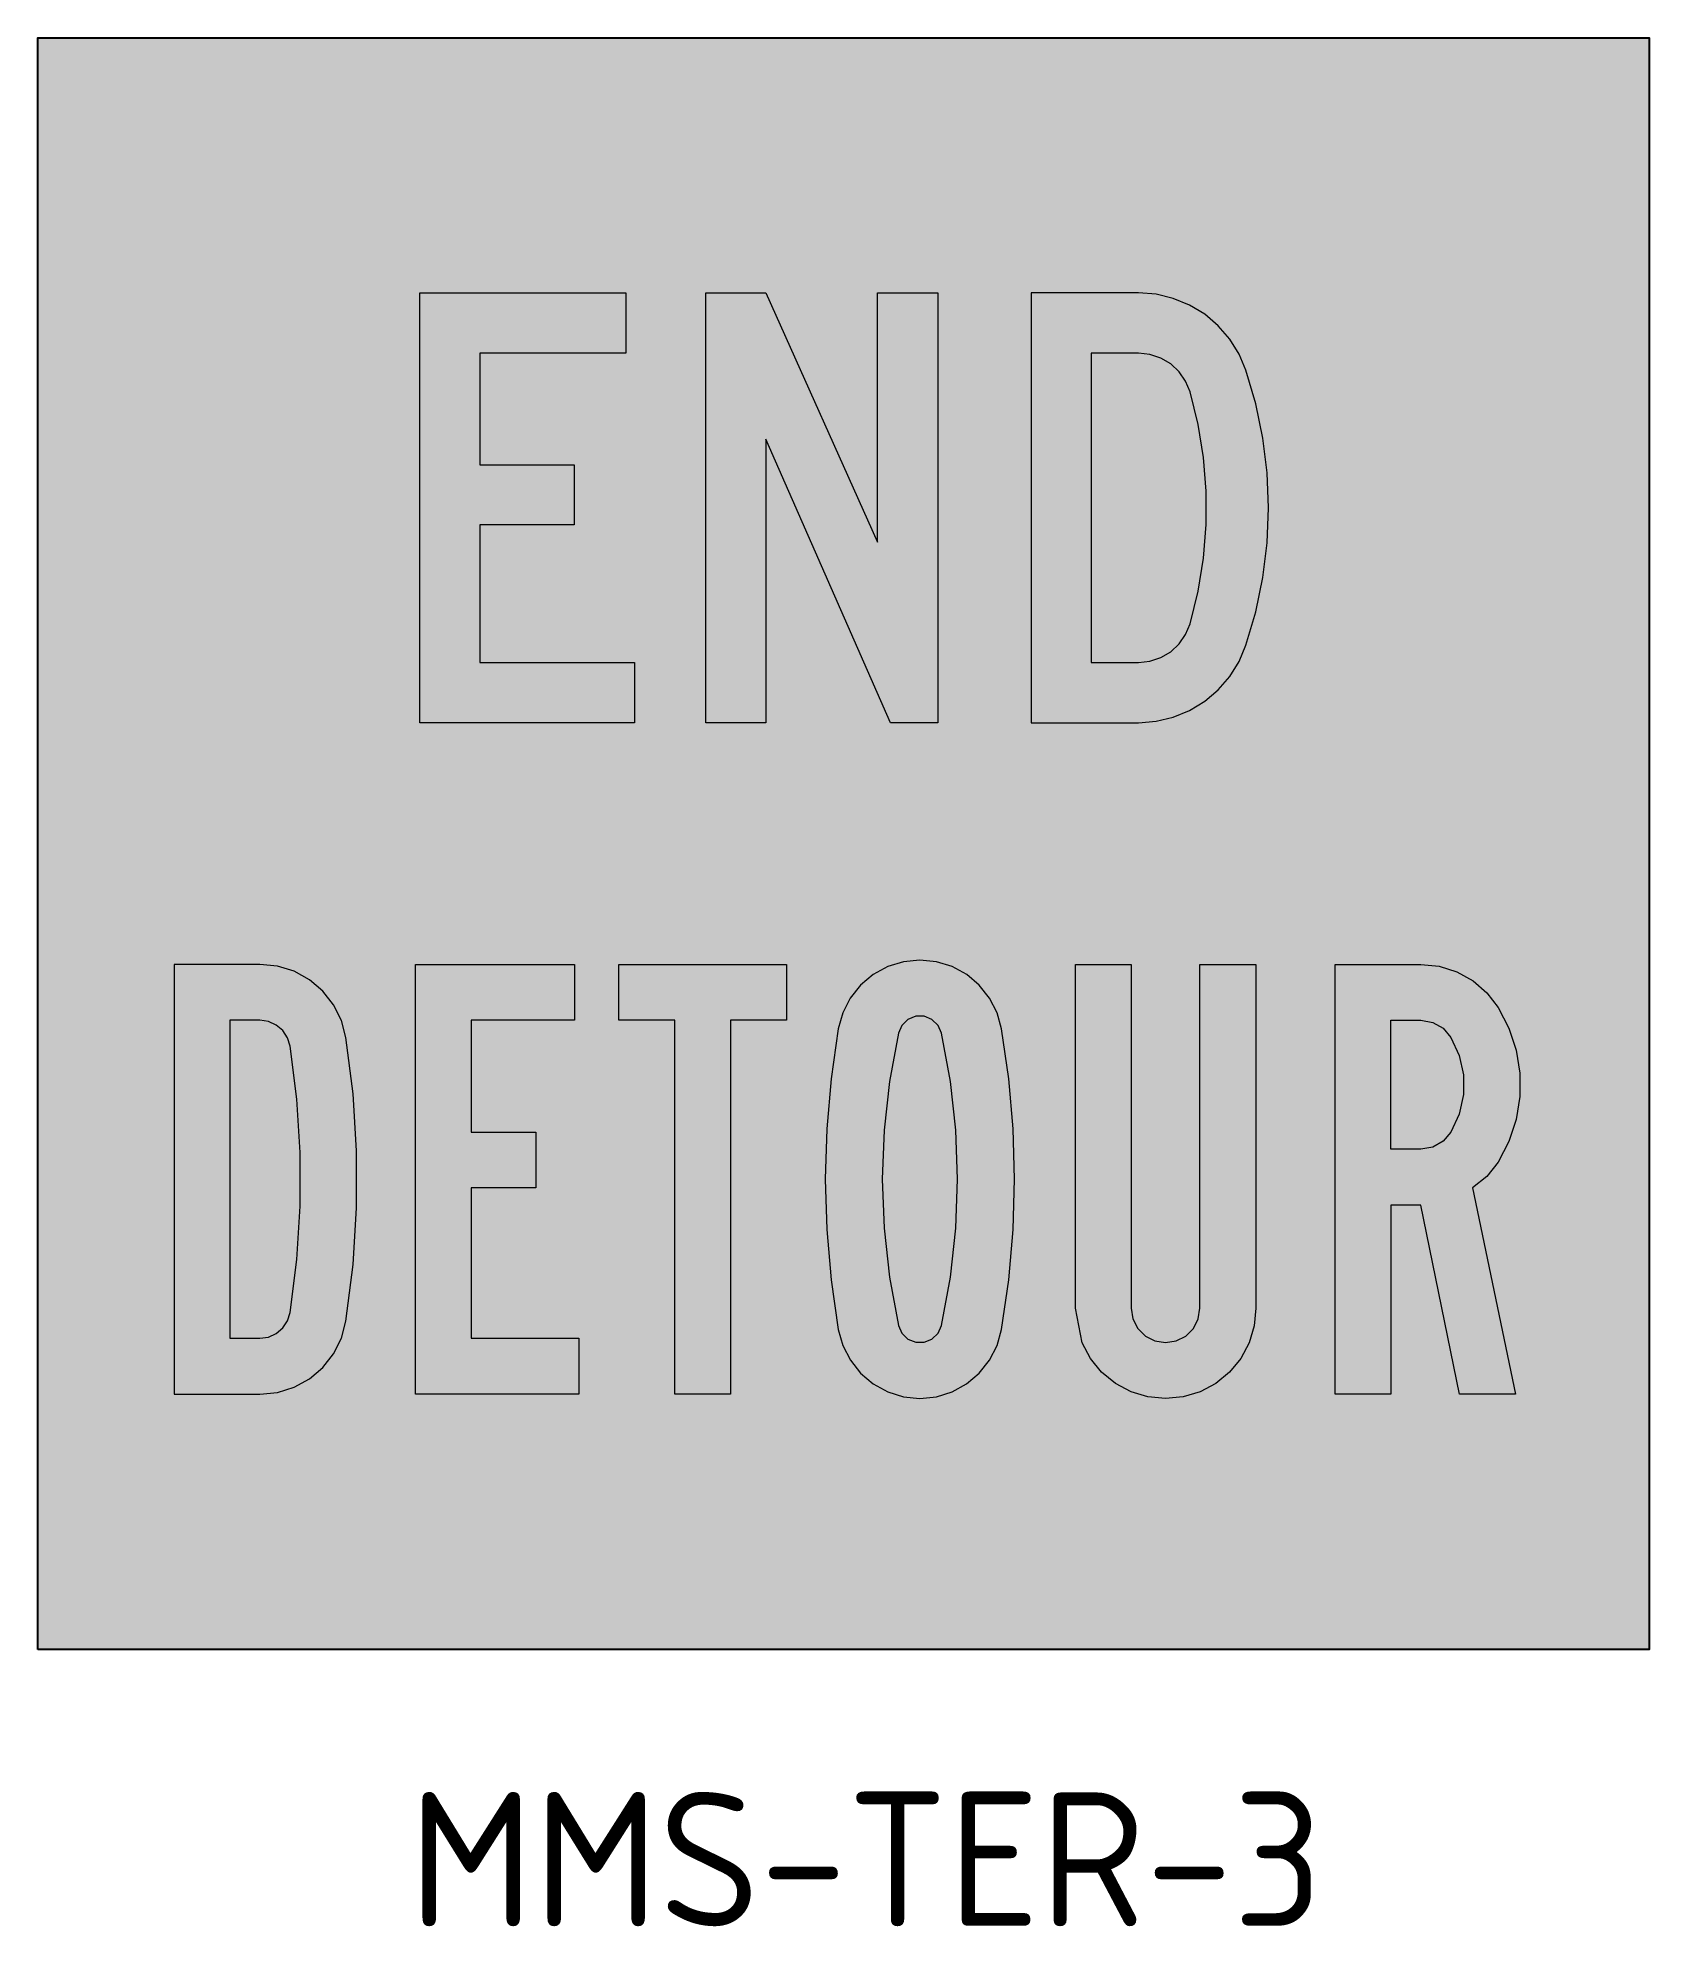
# Model space of a CAD drawing. Extents: x 162 to 359, y 73 to 230.
# Drawn here: x 161.8 to 221.8, y 159.5 to 229.8 of the extents above.
import ezdxf

# ---------------------------------------------------------------- set-up
doc = ezdxf.new("R2010")
doc.units = 0
doc.header["$LTSCALE"] = 0.3
doc.header["$MEASUREMENT"] = 0
doc.layers.add('L25', color=1, linetype='CONTINUOUS')
doc.layers.add('yellow', color=50, linetype='CONTINUOUS')
doc.styles.add('iso', font='iso3098b.shx')

msp = doc.modelspace()

# ---------------------------------------------------------------- hatches: boundary and pattern name
at = {"layer": 'L25'}
h = msp.add_hatch(color=256, dxfattribs=at)
h.paths.add_polyline_path([(176.031, 204.316), (176.031, 220.316), (183.706, 220.316), (183.706, 218.076), (178.269, 218.076), (178.269, 213.917), (181.787, 213.917), (181.787, 211.676), (178.269, 211.676), (178.269, 206.557), (184.026, 206.557), (184.026, 204.316)])
h.paths.add_polyline_path([(186.683, 204.316), (186.683, 220.316), (188.922, 220.316), (193.08, 211.037), (193.08, 220.316), (195.318, 220.316), (195.318, 204.316), (193.558, 204.316), (188.922, 214.875), (188.922, 204.316)])
h.paths.add_polyline_path([(201.038, 206.557), (202.797, 206.557), (203.221, 206.604), (203.626, 206.74), (203.994, 206.958), (204.306, 207.251), (204.551, 207.602), (204.716, 207.996), (205.014, 209.211), (205.214, 210.445), (205.314, 211.691), (205.314, 212.941), (205.214, 214.187), (205.014, 215.422), (204.716, 216.636), (204.551, 217.031), (204.306, 217.382), (203.994, 217.674), (203.626, 217.892), (203.221, 218.029), (202.797, 218.076), (201.038, 218.076)], flags=16)
h.paths.add_polyline_path([(198.799, 204.316), (202.797, 204.316), (203.452, 204.368), (204.091, 204.52), (204.699, 204.769), (205.259, 205.112), (205.762, 205.535), (206.191, 206.034), (206.537, 206.591), (206.794, 207.196), (207.162, 208.446), (207.427, 209.722), (207.586, 211.014), (207.64, 212.316), (207.586, 213.618), (207.427, 214.911), (207.162, 216.186), (206.794, 217.436), (206.537, 218.041), (206.191, 218.6), (205.762, 219.097), (205.259, 219.521), (204.699, 219.863), (204.091, 220.112), (203.452, 220.265), (202.797, 220.316), (198.799, 220.316)])
h = msp.add_hatch(color=256, dxfattribs=at)
h.paths.add_polyline_path([(213.312, 195.315), (213.995, 195.247), (214.65, 195.041), (215.251, 194.708), (215.77, 194.26), (216.189, 193.716), (216.583, 192.945), (216.852, 192.123), (216.988, 191.268), (216.988, 190.403), (216.852, 189.548), (216.583, 188.726), (216.189, 187.956), (215.766, 187.42), (215.231, 186.997), (216.829, 179.317), (214.751, 179.317), (213.312, 186.356), (212.192, 186.356), (212.192, 179.317), (210.114, 179.317), (210.114, 195.315)])
h.paths.add_polyline_path([(213.312, 193.235), (213.753, 193.16), (214.142, 192.938), (214.43, 192.596), (214.738, 191.926), (214.896, 191.206), (214.896, 190.468), (214.738, 189.747), (214.43, 189.075), (214.142, 188.735), (213.753, 188.513), (213.312, 188.436), (212.192, 188.436), (212.192, 193.235)], flags=16)
h.paths.add_polyline_path([(170.085, 179.317), (170.734, 179.38), (171.357, 179.573), (171.929, 179.887), (172.425, 180.309), (172.827, 180.822), (173.117, 181.406), (173.283, 182.036), (173.549, 184.14), (173.683, 186.256), (173.683, 188.377), (173.549, 190.493), (173.283, 192.596), (173.117, 193.227), (172.827, 193.811), (172.425, 194.325), (171.929, 194.748), (171.357, 195.061), (170.734, 195.253), (170.085, 195.315), (166.888, 195.315), (166.888, 179.317)])
h.paths.add_polyline_path([(170.085, 181.397), (170.403, 181.442), (170.693, 181.574), (170.936, 181.782), (171.112, 182.051), (171.205, 182.357), (171.454, 184.333), (171.58, 186.32), (171.58, 188.312), (171.454, 190.301), (171.205, 192.277), (171.112, 192.582), (170.936, 192.85), (170.693, 193.058), (170.403, 193.191), (170.085, 193.235), (168.966, 193.235), (168.966, 181.397)], flags=16)
h.paths.add_polyline_path([(175.874, 195.315), (181.79, 195.315), (181.79, 193.235), (177.952, 193.235), (177.952, 189.075), (180.351, 189.075), (180.351, 186.997), (177.952, 186.997), (177.952, 181.397), (181.951, 181.397), (181.951, 179.317), (175.874, 179.317)])
h.paths.add_polyline_path([(183.449, 195.315), (189.685, 195.315), (189.685, 193.235), (187.607, 193.235), (187.607, 179.317), (185.529, 179.317), (185.529, 193.235), (183.449, 193.235)])
h.paths.add_polyline_path([(194.657, 179.157), (195.268, 179.22), (195.855, 179.405), (196.394, 179.7), (196.864, 180.096), (197.247, 180.578), (197.527, 181.125), (197.695, 181.718), (197.964, 183.574), (198.125, 185.442), (198.179, 187.316), (198.125, 189.192), (197.964, 191.061), (197.695, 192.917), (197.53, 193.51), (197.251, 194.06), (196.867, 194.542), (196.398, 194.937), (195.857, 195.233), (195.269, 195.416), (194.657, 195.477), (194.044, 195.416), (193.456, 195.233), (192.915, 194.937), (192.444, 194.542), (192.062, 194.06), (191.783, 193.51), (191.618, 192.917), (191.349, 191.061), (191.188, 189.192), (191.134, 187.316), (191.188, 185.442), (191.349, 183.574), (191.618, 181.718), (191.785, 181.125), (192.066, 180.578), (192.449, 180.096), (192.919, 179.7), (193.458, 179.405), (194.046, 179.22)])
h.paths.add_polyline_path([(195.456, 181.877), (195.789, 183.674), (195.988, 185.491), (196.056, 187.316), (195.988, 189.144), (195.789, 190.958), (195.456, 192.755), (195.33, 193.046), (195.104, 193.264), (194.814, 193.384), (194.499, 193.384), (194.207, 193.264), (193.983, 193.046), (193.858, 192.755), (193.524, 190.958), (193.324, 189.144), (193.257, 187.316), (193.324, 185.491), (193.524, 183.674), (193.858, 181.877), (193.983, 181.589), (194.207, 181.368), (194.499, 181.25), (194.814, 181.25), (195.104, 181.368), (195.33, 181.589)], flags=16)
h.paths.add_polyline_path([(207.162, 182.517), (207.099, 181.861), (206.911, 181.228), (206.601, 180.646), (206.183, 180.136), (205.673, 179.718), (205.091, 179.408), (204.46, 179.218), (203.802, 179.157), (203.147, 179.218), (202.516, 179.408), (201.934, 179.718), (201.423, 180.136), (201.006, 180.646), (200.696, 181.228), (200.445, 182.517), (200.445, 195.315), (202.523, 195.315), (202.523, 182.517), (202.584, 182.121), (202.767, 181.762), (203.05, 181.479), (203.407, 181.298), (203.802, 181.237), (204.2, 181.298), (204.557, 181.479), (204.84, 181.762), (205.021, 182.121), (205.082, 182.517), (205.082, 195.315), (207.162, 195.315)])
at = {"layer": 'yellow'}
h = msp.add_hatch(color=256, dxfattribs=at)
h.paths.add_polyline_path([(221.811, 229.816), (161.811, 229.816), (161.811, 169.816), (221.811, 169.816)])
h.paths.add_polyline_path([(194.044, 195.416), (194.657, 195.477), (195.269, 195.416), (195.857, 195.233), (196.398, 194.937), (196.867, 194.542), (197.251, 194.06), (197.53, 193.51), (197.695, 192.917), (197.964, 191.061), (198.125, 189.192), (198.179, 187.316), (198.125, 185.442), (197.964, 183.574), (197.695, 181.718), (197.527, 181.125), (197.247, 180.578), (196.864, 180.096), (196.394, 179.7), (195.855, 179.405), (195.268, 179.22), (194.657, 179.157), (194.046, 179.22), (193.458, 179.405), (192.919, 179.7), (192.449, 180.096), (192.066, 180.578), (191.785, 181.125), (191.618, 181.718), (191.349, 183.574), (191.188, 185.442), (191.134, 187.316), (191.188, 189.192), (191.349, 191.061), (191.618, 192.917), (191.783, 193.51), (192.062, 194.06), (192.444, 194.542), (192.915, 194.937), (193.456, 195.233)], flags=16)
h.paths.add_polyline_path([(193.558, 204.316), (188.922, 214.875), (188.922, 204.316), (186.683, 204.316), (186.683, 220.316), (188.922, 220.316), (193.08, 211.037), (193.08, 220.316), (195.318, 220.316), (195.318, 204.316)], flags=16)
h.paths.add_polyline_path([(189.685, 195.315), (189.685, 193.235), (187.607, 193.235), (187.607, 179.317), (185.529, 179.317), (185.529, 193.235), (183.449, 193.235), (183.449, 195.315)], flags=16)
h.paths.add_polyline_path([(194.499, 193.384), (194.814, 193.384), (195.104, 193.264), (195.33, 193.046), (195.456, 192.755), (195.789, 190.958), (195.988, 189.144), (196.056, 187.316), (195.988, 185.491), (195.789, 183.674), (195.456, 181.877), (195.33, 181.589), (195.104, 181.368), (194.814, 181.25), (194.499, 181.25), (194.207, 181.368), (193.983, 181.589), (193.858, 181.877), (193.524, 183.674), (193.324, 185.491), (193.257, 187.316), (193.324, 189.144), (193.524, 190.958), (193.858, 192.755), (193.983, 193.046), (194.207, 193.264)], flags=0)
h.paths.add_polyline_path([(198.799, 204.316), (198.799, 220.316), (202.797, 220.316), (203.452, 220.265), (204.091, 220.112), (204.699, 219.863), (205.259, 219.521), (205.762, 219.097), (206.191, 218.6), (206.537, 218.041), (206.794, 217.436), (207.162, 216.186), (207.427, 214.911), (207.586, 213.618), (207.64, 212.316), (207.586, 211.014), (207.427, 209.722), (207.162, 208.446), (206.794, 207.196), (206.537, 206.591), (206.191, 206.034), (205.762, 205.535), (205.259, 205.112), (204.699, 204.769), (204.091, 204.52), (203.452, 204.368), (202.797, 204.316)], flags=16)
h.paths.add_polyline_path([(200.445, 195.315), (202.523, 195.315), (202.523, 182.517), (202.584, 182.121), (202.767, 181.762), (203.05, 181.479), (203.407, 181.298), (203.802, 181.237), (204.2, 181.298), (204.557, 181.479), (204.84, 181.762), (205.021, 182.121), (205.082, 182.517), (205.082, 195.315), (207.162, 195.315), (207.162, 182.517), (207.099, 181.861), (206.911, 181.228), (206.601, 180.646), (206.183, 180.136), (205.673, 179.718), (205.091, 179.408), (204.46, 179.218), (203.802, 179.157), (203.147, 179.218), (202.516, 179.408), (201.934, 179.718), (201.423, 180.136), (201.006, 180.646), (200.696, 181.228), (200.445, 182.517)], flags=16)
h.paths.add_polyline_path([(184.026, 204.316), (176.031, 204.316), (176.031, 220.316), (183.706, 220.316), (183.706, 218.076), (178.269, 218.076), (178.269, 213.917), (181.787, 213.917), (181.787, 211.676), (178.269, 211.676), (178.269, 206.557), (184.026, 206.557)], flags=16)
h.paths.add_polyline_path([(201.038, 206.557), (201.038, 218.076), (202.797, 218.076), (203.221, 218.029), (203.626, 217.892), (203.994, 217.674), (204.306, 217.382), (204.551, 217.031), (204.716, 216.636), (205.014, 215.422), (205.214, 214.187), (205.314, 212.941), (205.314, 211.691), (205.214, 210.445), (205.014, 209.211), (204.716, 207.996), (204.551, 207.602), (204.306, 207.251), (203.994, 206.958), (203.626, 206.74), (203.221, 206.604), (202.797, 206.557)], flags=0)
h.paths.add_polyline_path([(181.79, 195.315), (181.79, 193.235), (177.952, 193.235), (177.952, 189.075), (180.351, 189.075), (180.351, 186.997), (177.952, 186.997), (177.952, 181.397), (181.951, 181.397), (181.951, 179.317), (175.874, 179.317), (175.874, 195.315)], flags=16)
h.paths.add_polyline_path([(210.114, 195.315), (213.312, 195.315), (213.995, 195.247), (214.65, 195.041), (215.251, 194.708), (215.77, 194.26), (216.189, 193.716), (216.583, 192.945), (216.852, 192.123), (216.988, 191.268), (216.988, 190.403), (216.852, 189.548), (216.583, 188.726), (216.189, 187.956), (215.766, 187.42), (215.231, 186.997), (216.829, 179.317), (214.751, 179.317), (213.312, 186.356), (212.192, 186.356), (212.192, 179.317), (210.114, 179.317)], flags=16)
h.paths.add_polyline_path([(173.117, 193.227), (173.283, 192.596), (173.549, 190.493), (173.683, 188.377), (173.683, 186.256), (173.549, 184.14), (173.283, 182.036), (173.117, 181.406), (172.827, 180.822), (172.425, 180.309), (171.929, 179.887), (171.357, 179.573), (170.734, 179.38), (170.085, 179.317), (166.888, 179.317), (166.888, 195.315), (170.085, 195.315), (170.734, 195.253), (171.357, 195.061), (171.929, 194.748), (172.425, 194.325), (172.827, 193.811)], flags=16)
h.paths.add_polyline_path([(212.192, 193.235), (213.312, 193.235), (213.753, 193.16), (214.142, 192.938), (214.43, 192.596), (214.738, 191.926), (214.896, 191.206), (214.896, 190.468), (214.738, 189.747), (214.43, 189.075), (214.142, 188.735), (213.753, 188.513), (213.312, 188.436), (212.192, 188.436)], flags=0)
h.paths.add_polyline_path([(171.112, 192.582), (171.205, 192.277), (171.454, 190.301), (171.58, 188.312), (171.58, 186.32), (171.454, 184.333), (171.205, 182.357), (171.112, 182.051), (170.936, 181.782), (170.693, 181.574), (170.403, 181.442), (170.085, 181.397), (168.966, 181.397), (168.966, 193.235), (170.085, 193.235), (170.403, 193.191), (170.693, 193.058), (170.936, 192.85)], flags=0)

# ---------------------------------------------------------------- linework, layer by layer
at = {"layer": 'L25'}
msp.add_lwpolyline([(161.811, 169.816), (161.811, 229.816), (221.811, 229.816), (221.811, 169.816)], close=True, dxfattribs=at)
at = {"layer": 'L25', "lineweight": 0}
for points in [[(176.031, 204.316), (176.031, 220.316), (183.706, 220.316), (183.706, 218.076), (178.269, 218.076), (178.269, 213.917), (181.787, 213.917), (181.787, 211.676), (178.269, 211.676), (178.269, 206.557), (184.026, 206.557), (184.026, 204.316), (176.031, 204.316)], [(186.683, 204.316), (186.683, 220.316), (188.922, 220.316), (193.08, 211.037), (193.08, 220.316), (195.318, 220.316), (195.318, 204.316), (193.558, 204.316), (188.922, 214.875), (188.922, 204.316), (186.683, 204.316)], [(198.799, 204.316), (202.797, 204.316), (203.452, 204.368), (204.091, 204.52), (204.699, 204.769), (205.259, 205.112), (205.762, 205.535), (206.191, 206.034), (206.537, 206.591), (206.794, 207.196), (207.162, 208.446), (207.427, 209.722), (207.586, 211.014), (207.64, 212.316), (207.586, 213.618), (207.427, 214.911), (207.162, 216.186), (206.794, 217.436), (206.537, 218.041), (206.191, 218.6), (205.762, 219.097), (205.259, 219.521), (204.699, 219.863), (204.091, 220.112), (203.452, 220.265), (202.797, 220.316), (198.799, 220.316), (198.799, 204.316)], [(201.038, 206.557), (202.797, 206.557), (203.221, 206.604), (203.626, 206.74), (203.994, 206.958), (204.306, 207.251), (204.551, 207.602), (204.716, 207.996), (205.014, 209.211), (205.214, 210.445), (205.314, 211.691), (205.314, 212.941), (205.214, 214.187), (205.014, 215.422), (204.716, 216.636), (204.551, 217.031), (204.306, 217.382), (203.994, 217.674), (203.626, 217.892), (203.221, 218.029), (202.797, 218.076), (201.038, 218.076), (201.038, 206.557)], [(194.657, 179.157), (195.268, 179.22), (195.855, 179.405), (196.394, 179.7), (196.864, 180.096), (197.247, 180.578), (197.527, 181.125), (197.695, 181.718), (197.964, 183.574), (198.125, 185.442), (198.179, 187.316), (198.125, 189.192), (197.964, 191.061), (197.695, 192.917), (197.53, 193.51), (197.251, 194.06), (196.867, 194.542), (196.398, 194.937), (195.857, 195.233), (195.269, 195.416), (194.657, 195.477), (194.044, 195.416), (193.456, 195.233), (192.915, 194.937), (192.444, 194.542), (192.062, 194.06), (191.783, 193.51), (191.618, 192.917), (191.349, 191.061), (191.188, 189.192), (191.134, 187.316), (191.188, 185.442), (191.349, 183.574), (191.618, 181.718), (191.785, 181.125), (192.066, 180.578), (192.449, 180.096), (192.919, 179.7), (193.458, 179.405), (194.046, 179.22), (194.657, 179.157)], [(170.085, 179.317), (170.734, 179.38), (171.357, 179.573), (171.929, 179.887), (172.425, 180.309), (172.827, 180.822), (173.117, 181.406), (173.283, 182.036), (173.549, 184.14), (173.683, 186.256), (173.683, 188.377), (173.549, 190.493), (173.283, 192.596), (173.117, 193.227), (172.827, 193.811), (172.425, 194.325), (171.929, 194.748), (171.357, 195.061), (170.734, 195.253), (170.085, 195.315), (166.888, 195.315), (166.888, 179.317)], [(175.874, 195.315), (181.79, 195.315), (181.79, 193.235), (177.952, 193.235), (177.952, 189.075), (180.351, 189.075), (180.351, 186.997), (177.952, 186.997), (177.952, 181.397), (181.951, 181.397), (181.951, 179.317), (175.874, 179.317), (175.874, 195.315)], [(183.449, 195.315), (189.685, 195.315), (189.685, 193.235), (187.607, 193.235), (187.607, 179.317), (185.529, 179.317), (185.529, 193.235), (183.449, 193.235), (183.449, 195.315)], [(207.162, 182.517), (207.099, 181.861), (206.911, 181.228), (206.601, 180.646), (206.183, 180.136), (205.673, 179.718), (205.091, 179.408), (204.46, 179.218), (203.802, 179.157), (203.147, 179.218), (202.516, 179.408), (201.934, 179.718), (201.423, 180.136), (201.006, 180.646), (200.696, 181.228), (200.445, 182.517), (200.445, 195.315), (202.523, 195.315), (202.523, 182.517), (202.584, 182.121), (202.767, 181.762), (203.05, 181.479), (203.407, 181.298), (203.802, 181.237), (204.2, 181.298), (204.557, 181.479), (204.84, 181.762), (205.021, 182.121), (205.082, 182.517), (205.082, 195.315), (207.162, 195.315)], [(213.312, 195.315), (213.995, 195.247), (214.65, 195.041), (215.251, 194.708), (215.77, 194.26), (216.189, 193.716), (216.583, 192.945), (216.852, 192.123), (216.988, 191.268), (216.988, 190.403), (216.852, 189.548), (216.583, 188.726), (216.189, 187.956), (215.766, 187.42), (215.231, 186.997), (216.829, 179.317), (214.751, 179.317), (213.312, 186.356), (212.192, 186.356), (212.192, 179.317), (210.114, 179.317), (210.114, 195.315)], [(195.456, 181.877), (195.789, 183.674), (195.988, 185.491), (196.056, 187.316), (195.988, 189.144), (195.789, 190.958), (195.456, 192.755), (195.33, 193.046), (195.104, 193.264), (194.814, 193.384), (194.499, 193.384), (194.207, 193.264), (193.983, 193.046), (193.858, 192.755), (193.524, 190.958), (193.324, 189.144), (193.257, 187.316), (193.324, 185.491), (193.524, 183.674), (193.858, 181.877), (193.983, 181.589), (194.207, 181.368), (194.499, 181.25), (194.814, 181.25), (195.104, 181.368), (195.33, 181.589), (195.456, 181.877)], [(170.085, 181.397), (170.403, 181.442), (170.693, 181.574), (170.936, 181.782), (171.112, 182.051), (171.205, 182.357), (171.454, 184.333), (171.58, 186.32), (171.58, 188.312), (171.454, 190.301), (171.205, 192.277), (171.112, 192.582), (170.936, 192.85), (170.693, 193.058), (170.403, 193.191), (170.085, 193.235), (168.966, 193.235), (168.966, 181.397)], [(213.312, 193.235), (213.753, 193.16), (214.142, 192.938), (214.43, 192.596), (214.738, 191.926), (214.896, 191.206), (214.896, 190.468), (214.738, 189.747), (214.43, 189.075), (214.142, 188.735), (213.753, 188.513), (213.312, 188.436), (212.192, 188.436), (212.192, 193.235)]]:
    msp.add_lwpolyline(points, close=True, dxfattribs=at)

# ---------------------------------------------------------------- texts
at = {"layer": 'yellow', "insert": (175.624, 164.508), "char_height": 5, "width": 46.06943, "attachment_point": 1, "style": 'iso'}
msp.add_mtext('{\\C3;MMS-TER-3}', dxfattribs=at)

doc.saveas('drawing.dxf')
